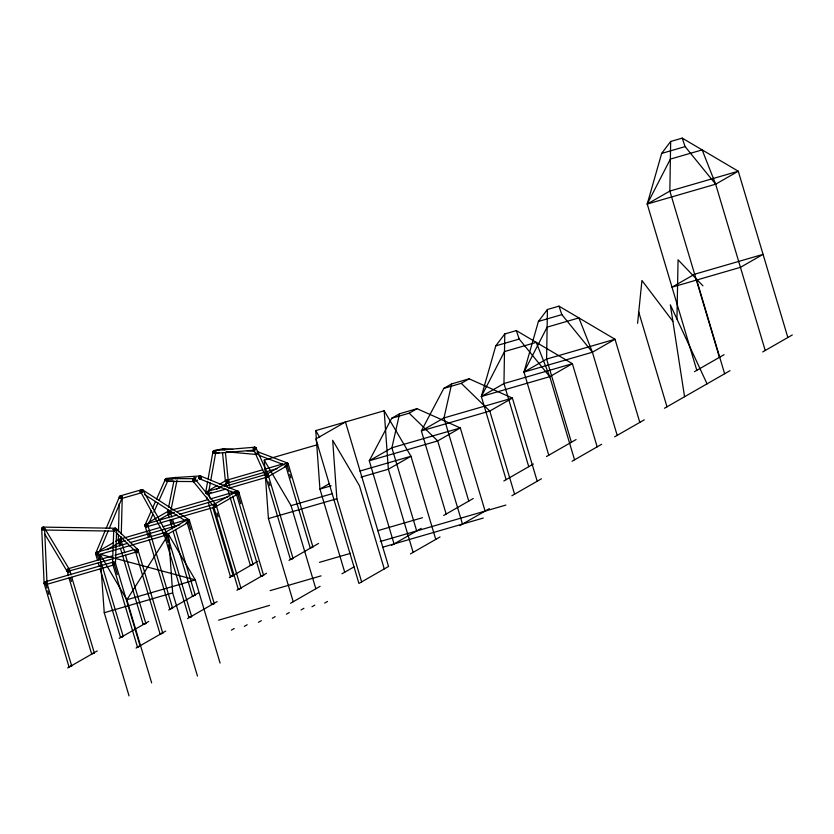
<?xml version="1.0" encoding="UTF-8"?>
<svg xmlns="http://www.w3.org/2000/svg" width="834" height="834" viewBox="0 0 834 834"><rect width="100%" height="100%" fill="white"/><g stroke="black" fill="none" stroke-linecap="round" stroke-linejoin="round"><path stroke-width="1.25" d="M194.061 481.572L166.623 481.385L166.633 478.528L194.082 478.695M597.175 446.847L572.385 363.697L516.34 330.598L504.778 333.944L503.965 383.546L528.746 466.686M639.814 422.39L615.023 339.25L558.978 306.151L547.417 309.497L546.604 359.089L571.394 442.239M787.849 337.509L738.278 171.22L682.222 138.121L670.661 141.478L669.848 191.069L719.419 357.359M676.937 319.026L678.063 259.791L702.926 285.833M118.418 534.5L118.24 540.891A1.449 1.22 1.5 0 1 120.544 539.754M118.48 531.946L119.22 503.809M121.107 540.568L121.211 536.731M121.274 534.167L122.254 497.085M175.766 478.883L175.755 477.517L199.91 475.964L199.941 477.392M200.108 478.758L199.962 477.653M166.602 479.164L166.654 478.549M194.041 479.352L194.072 478.716L194.082 481.479M112.538 563.315L113.758 529.632M115.436 563.45L116.645 529.767M284.707 466.404L287.209 465.685L287.209 464.945M175.724 477.475L175.734 478.205M254.912 449.203L254.662 447.212L214.255 450.6L214.244 451.611M254.641 447.222L254.631 447.827M637.593 323.3L641.94 280.495L672.892 321.351M188.255 520.51L187.692 519.499L187.838 520.885M262.668 469.792L226.483 480.28L226.608 481.541M266.932 474.942L266.505 474.306L267.391 476.933M205.591 492.894L207.666 481.354M208.125 478.789L212.941 451.861M208.698 491.945L210.304 482.98M210.762 480.415L215.808 452.205M167.613 512.097L168.114 509.616M168.624 507.135L173.91 481.041M170.428 512.774L176.975 480.478M485.107 511.106L460.316 427.957L417.031 408.691L399.569 413.758L391.886 447.806L416.677 530.945M537.2 481.228L512.41 398.089L469.125 378.824L451.663 383.89L443.99 417.928L468.771 501.078M113.57 561.991L45.151 581.84L45.37 583.477L45.953 584.613L114.404 564.764L113.57 561.991L114.425 564.159M125.069 540.672L120.086 542.11L119.971 540.849M174.41 512.378L169.427 513.827L169.312 512.566M214.88 504.935L214.411 504.174L215.214 506.957L146.815 526.796M506.134 479.654L481.343 396.515L495.771 345.87L504.778 333.944M548.772 455.208L523.981 372.058L538.42 321.424L547.417 309.497M696.807 370.327L647.226 204.038L661.664 153.404L670.661 141.478M95.795 553.005L105.199 530.664M106.189 528.308L119.554 496.564M99.319 552.035L108.222 530.872M109.212 528.516L122.087 497.94M145.168 524.68L151.392 510.7M152.434 508.365L155.551 501.37M156.583 499.034L165.403 479.227M148.671 523.794L152.82 514.474M153.852 512.139L158.012 502.819M159.044 500.483L167.863 480.665M481.343 396.515L503.965 383.546L572.385 363.697L549.773 376.666L481.343 396.515L504.487 351.573L536.262 342.357L549.773 376.666L574.553 459.815M523.981 372.058L546.604 359.089L615.023 339.25L592.411 352.219L523.981 372.058L547.135 327.126L578.9 317.91L592.411 352.219L617.191 435.358M647.226 204.038L669.848 191.069L738.278 171.22L715.655 184.189L647.226 204.038L670.38 159.096L702.145 149.891L715.655 184.189L765.226 350.488M399.569 413.758L391.709 418.261L369.274 460.775L394.055 543.914M451.663 383.89L443.803 388.394L421.368 430.897L446.159 514.046M142.061 490.757L141.519 489.735L120.409 495.865L121.284 498.336M127.748 543.288L96.65 552.316L97.453 555.09M141.499 489.746L141.999 492.102M177.089 515.005L145.992 524.023L146.794 526.796M165.591 533.343L165.069 532.467L165.872 535.251M188.046 521.511L188.515 522.272L188.401 521.01M237.294 492.977L237.857 493.978L237.742 492.717M121.232 498.638L142.333 492.519M113.382 558.655L68.628 571.144M115.874 557.936L137.016 551.795L136.995 550.93M221.594 487.337L206.613 491.674L207.166 494.135M263.502 472.555L227.296 483.063L227.202 481.791M188.515 522.272L186.024 522.991M237.586 492.216L237.033 491.205L237.148 492.467M115.686 529.444L115.217 528.245L43.118 527.109L42.784 529.559M115.217 528.245L114.738 530.216M99.632 550.576L113.632 542.548M115.78 541.308L119.012 539.452M148.744 522.407L168.134 511.294M208.354 490.653L217.184 485.586M219.394 484.325L226.014 480.52M106.794 549.773L120.794 541.746M159.138 519.759L169.907 513.577M207.916 494.208L211.231 492.3M216.746 489.141L227.786 482.813M165.57 532.155L187.108 519.801M213.942 504.424L236.554 491.455M267.141 473.921L285.906 463.151M166.268 535.063L188.88 522.094M215.714 506.707L238.336 493.738M267.808 476.839L287.678 465.445M391.709 418.261L409.171 413.205L417.031 408.691M443.803 388.394L461.265 383.327L469.125 378.824M329.628 483.501L319.933 489.068L344.713 572.207M67.637 667.93L97.234 650.947M119.137 638.396L148.733 621.424M168.687 609.988L198.294 593.005M229.319 577.639L257.821 561.292M136.057 648.081L165.664 631.109M187.556 618.557L217.163 601.585M236.898 590.264L266.505 573.292M288.991 560.396L318.598 543.424M231.383 630.15L234.208 628.523M244.341 626.386L247.177 624.76M290.503 603.295L320.11 586.312M342.003 573.761L354.064 566.849M391.563 545.353L421.17 528.37M443.657 515.475L473.264 498.503M503.819 480.978L533.426 464.006M546.458 456.532L576.065 439.56M694.493 371.651L724.089 354.679M258.488 622.279L261.323 620.663M272.343 618.265L275.168 616.649M286.427 614.178L289.252 612.563M301.074 609.935L303.899 608.309M311.979 606.766L314.814 605.15M324.676 603.086L327.512 601.47M410.432 553.922L440.029 536.95M459.774 525.629L489.37 508.657M511.868 495.761L541.464 478.789M572.03 461.265L601.627 444.293M614.668 436.818L644.265 419.836M664.458 408.264L730.021 370.671M762.693 351.938L792.3 334.966M226.796 481.76L228.276 481.249L229.746 486.232M169.365 512.274L170.397 512.024L168.916 512.535M148.358 536.971L145.033 525.806L146.377 525.347M124.746 552.744L121.045 540.328L119.575 540.818M97.536 560.302L95.691 554.099L97.161 553.609M68.294 575.616L67.262 570.487M66.824 570.675L69.556 569.841L71.026 574.824M44.202 583.644L46.871 582.862L71.714 665.97L71.036 666.22L68.972 666.783L44.192 583.623L45.401 583.206M286.688 464.392L288.168 463.881L312.958 547.021M265.598 476.099L268.298 475.276L293.078 558.436L291.733 558.895M238.816 492.196L263.596 575.345L262.262 575.794M188.004 520.979L189.485 520.468L214.265 603.607L211.617 604.431L214.244 603.618M190.298 617.056L191.539 616.597L188.891 617.421L164.121 534.25L166.863 533.437L191.653 616.587M160.055 633.944L135.264 550.794L137.985 549.992L162.766 633.142L160.034 633.976L162.745 633.142M112.965 563.638L115.363 562.96L140.143 646.131L137.401 646.944M251.712 564.868L250.315 565.233L253.067 564.399L232.707 496.157M212.837 507.552L233.186 575.804L230.434 576.628L231.789 576.148M192.445 595.997L195.187 595.163L175.567 529.413M233.155 575.825L231.842 576.263M172.555 608.153L169.813 608.966L172.565 608.132L147.764 525.013L145.085 525.816M125.486 555.225L145.835 623.478L143.083 624.291L144.438 623.822M145.835 623.478L144.49 623.926M123.213 636.446L101.018 561.991M71.766 577.305L94.336 653.001L91.594 653.814L92.678 653.429M94.315 653.022L92.991 653.46M68.982 666.762L71.724 665.949M293.068 558.415L290.388 559.249M263.596 575.345L260.854 576.158L262.199 575.679M238.243 589.106L213.452 505.957L216.173 505.175L240.984 588.314L238.232 589.127L240.995 588.293M211.534 604.441L187.108 522.522M188.901 617.4L190.246 616.941M195.709 480.968L197.689 480.061M288.116 463.881L287.136 464.131M115.29 563.013L113.966 563.325L117.313 574.553M206.008 493.321L206.738 493.082M213.89 505.884L214.401 505.633M311.155 547.511C308.538 548.48 315.367 546.343 311.551 547.385M95.701 554.11L98.402 553.317L100.278 559.51M291.681 558.78L290.368 559.218L265.556 476.089M237.346 492.685L238.764 492.185L237.794 492.425M114.018 563.44L112.632 563.794M251.66 564.754L253.046 564.399M121.952 636.749C118.032 637.979 125.121 636.019 122.191 636.676M661.664 153.404L685.1 146.607L715.655 184.189M538.42 321.424L561.855 314.627L592.411 352.219M495.771 345.87L519.217 339.073L549.773 376.666M331.129 485.815L319.933 489.068L315.752 430.615L384.172 410.766L410.974 456.25L435.765 539.4M139.434 491.851L141.916 491.132M293.224 601.731L268.433 518.592L264.253 460.139L317.744 444.626M265.17 469.062L282.632 463.996M226.9 481.666L229.392 480.947M265.994 471.836L277.222 468.583M224.085 486.608L266.505 474.306M226.16 489.016L207.249 494.291M228.652 488.297L267.328 477.079M172.336 509.97L208.417 499.503M210.908 498.784L237.033 491.205M171.502 511.711L169.021 512.441L169.761 514.922M176.891 511.659L227.901 496.866M235.365 494.698L237.836 493.989M179.581 514.276L214.411 504.174M120.513 538.983L160.316 527.432M162.807 526.713L187.692 519.499M359.965 471.043L410.974 456.25L388.352 469.219L360.986 477.152M127.55 539.952L179.81 524.794M130.24 542.569L165.069 532.467M67.763 568.871L112.559 555.882M115.04 555.163L134.952 549.387M264.253 460.139L291.056 505.623L332.109 493.718M268.433 518.592L336.863 498.742L332.683 440.3L359.475 485.774L384.266 568.924M377.771 530.674L422.504 517.706M104.25 612.729L172.669 592.891L168.489 534.438L100.07 554.287L104.25 612.729L129.041 695.879M380.283 541.506L505.873 505.081M319.464 562.345L350.53 553.338M382.535 547.26L483.251 518.05M270.122 590.639L321.059 575.867M218.633 620.162L269.57 605.39M227.244 481.499L228.255 481.249M267.266 475.526L268.277 475.276M215.172 505.394L216.204 505.143M188.453 520.718L189.454 520.468M120.023 540.568L121.034 540.317M206.436 493.29L208.375 492.675L210.251 498.868M120.409 495.865L120.878 496.616M226.483 480.28L227.046 481.291M287.177 465.695L286.729 464.924M206.613 491.674L207.093 492.435M169.406 513.827L168.875 512.816M146.419 526.848A1.449 1.428 60.2 0 1 144.991 525.629A1.449 1.428 60.2 0 1 145.95 524.033L146.367 524.544M120.086 542.11L119.669 541.485M96.65 552.316L97.161 553.192M136.943 551.785L136.307 550.284M45.151 581.84L45.578 582.476M137.203 550.179L137.964 549.992M69.014 569.956L69.535 569.841M213.973 450.641L223.314 448.713M219.446 452.455L214.776 453.425A1.449 1.418 78.3 0 0 215.662 451.423A1.449 1.418 78.3 0 0 213.567 450.84A1.449 1.418 78.3 0 0 213.348 453.029M195.156 595.163L192.466 595.966L173.201 531.446M166.237 478.549L175.432 477.507M214.494 453.477L254.891 450.089M193.634 477.799L196.178 477.642M310.196 547.865L285.791 465.935M120.471 637.259L100.132 568.986M140.154 646.11L137.401 646.923L112.621 563.774A1.449 1.261 2.1 0 1 113.518 562.189A1.449 1.261 2.1 0 1 115.311 562.877A1.449 1.261 2.1 0 1 114.696 564.482M166.633 479.946L172.867 479.988M112.621 529.653L115.196 529.694M43.17 529.997L113.935 531.122M223.064 449.818A1.449 0.678 -84.9 0 1 223.846 448.661L232.811 449.463M246.947 450.725L254.662 451.423M226.181 451.767L257.028 454.53M43.17 527.109L43.545 527.651M257.529 451.705L287.198 462.912M259.009 455.343L284.113 464.819M200.608 476.089L238.055 491.278M235.105 491.643L237.44 492.592L240.776 503.767M199.389 478.716L235.668 493.426M227.234 483.032L226.754 482.042M68.513 571.624L67.794 569.737M142.593 489.86L188.786 519.613M185.951 519.499L188.098 520.885L190.694 529.569M144.459 494.479L185.273 520.77M114.331 530.851A1.449 1.366 -45.9 0 1 114.216 528.756A1.449 1.366 -45.9 0 1 116.322 528.787L137.766 549.543M115.905 532.363L135.452 551.274M461.265 383.327L489.787 411.058L514.578 494.197M409.171 413.205L437.694 440.925L462.484 524.075M195.073 479.102L215.829 504.528A1.449 1.428 60.2 0 1 215.485 506.853M193.071 481.176L212.222 504.643M45.005 528.839L69.378 569.445M44.577 533.75L66.981 571.071M315.752 430.615L319.672 437.266M143.239 490.548L166.81 533.27M140.592 491.716L164.162 534.438M68.044 569.184L68.002 569.101A1.449 1.188 -31 0 1 69.545 570.227A1.449 1.188 -31 0 1 67.585 571.467A1.449 1.188 -31 0 1 67.158 569.58M214.265 450.6L214.526 453.081M707.055 383.838L670.327 304.806L684.568 396.734M256.111 448.098L268.256 475.151M253.432 449.192L265.056 475.057M136.661 549.783L136.161 549.074A1.449 1.366 -45.9 0 1 137.964 549.971A1.449 1.366 -45.9 0 1 136.88 551.774A1.449 1.366 -45.9 0 1 135.212 550.69M286.938 463.923L286.364 462.933L286.489 464.173M169.166 512.055L168.656 511.054L168.718 512.316M119.825 540.349L119.262 539.348L119.377 540.609M682.222 138.121L685.1 146.607M558.978 306.151L561.855 314.627M516.34 330.598L519.217 339.073M200.087 478.841L199.993 478.049M696.38 278.973L724.631 373.757M638.729 312.031L666.991 406.815M413.143 552.369L388.352 469.219L384.172 410.766M336.863 498.742L361.643 581.892M287.157 465.539L289.012 471.742M289.752 474.223L290.858 477.945M291.056 505.623L315.836 588.762M268.767 481.896L269.882 485.617M236.449 494.228L260.865 576.138M231.227 491.195L231.967 493.676M225.899 483.303L227.015 487.025M227.755 489.506L229.235 494.479M229.975 496.96L250.315 565.212M217.048 513.004L218.154 516.736M206.769 497.179L207.51 499.66M208.25 502.141L230.445 576.607M220.082 663.061L195.292 579.922L168.489 534.438L126.872 599.761L151.652 682.91M170.386 512.045L171.867 517.007M172.607 519.488L174.827 526.932M171.241 519.884L172.346 523.606M168.02 514.078L169.125 517.799M169.865 520.28L172.461 528.964M166.227 536.335L168.072 542.538M168.812 545.019L169.928 548.741M172.669 592.891L197.46 676.03M148.619 532.853L149.734 536.575M149.098 539.452L169.823 608.945M136.609 550.409L137.349 552.89M119.679 540.724L120.784 544.456M118.678 542.371L119.794 546.093M120.523 548.574L143.094 624.27M97.057 553.703L98.912 559.906M98.276 562.783L99.392 566.505M68.18 570.258L68.92 572.739M70.4 577.701L71.505 581.423M69.034 578.098L91.594 653.793M45.933 584.467L47.038 588.189M47.778 590.67L48.893 594.392M199.92 475.985L200.035 477.027M225.409 452.466L228.339 481.51M222.532 452.789L225.461 481.823M44.588 528.579L46.954 581.955M41.7 528.516L44.119 583.195M121.17 539.952A1.449 1.428 60.2 0 1 119.637 542.017M118.501 540.87A1.449 1.428 60.2 0 1 119.616 539.181M120.169 539.181A1.449 1.428 60.2 0 1 120.576 539.337M98.204 552.473A1.449 1.428 60.2 0 0 96.191 552.629A1.449 1.428 60.2 0 0 96.369 554.662A1.449 1.115 22.8 0 1 95.993 552.786A1.449 1.115 22.8 0 1 98.141 553.13A1.449 1.115 22.8 0 1 97.766 554.798M98.61 554.13A1.449 1.428 60.2 0 1 97.943 554.86M186.566 520.802A1.449 1.428 60.2 0 1 188.359 519.561A1.449 1.428 60.2 0 1 189.297 521.563A1.449 1.428 60.2 0 1 187.191 522.126M257.8 453.237A1.449 0.678 -84.9 0 0 257.299 451.653A1.449 1.147 -69.3 0 1 258.144 453.644M256.455 453.602A1.449 0.678 -84.9 0 1 256.445 453.227M223.846 448.661A1.449 0.678 -84.9 0 1 224.398 449.964M222.47 449.39A1.449 1.418 78.3 0 1 225.076 449.703M254.724 450.068A1.449 1.418 -27.9 0 1 253.369 448.327A1.449 1.418 -27.9 0 1 255.381 447.347A1.449 1.418 -27.9 0 1 255.923 449.484M257.32 451.674A1.449 1.418 -27.9 0 1 258.081 454.144M255.704 453.331A1.449 1.418 -27.9 0 0 256.392 454.332A1.449 1.147 -69.3 0 1 255.944 453.248M254.86 449.943A1.449 1.282 -24.2 0 1 253.369 448.577A1.449 1.282 -24.2 0 1 255.256 447.378A1.449 1.282 -24.2 0 1 255.986 449.224M266.578 476.985A1.449 1.282 -24.2 0 1 265.639 475.234A1.449 1.282 -24.2 0 1 267.787 474.577A1.449 1.282 -24.2 0 1 267.85 476.6M213.379 452.706A1.449 1.042 10.2 0 1 213.546 451.111A1.449 1.042 10.2 0 1 215.683 451.715A1.449 1.042 10.2 0 1 214.713 453.081M205.675 493.28A1.449 1.042 10.2 0 1 206.352 492.081A1.449 1.042 10.2 0 1 208.177 492.529A1.449 1.042 10.2 0 1 208.073 493.874M285.781 463.746A1.449 1.147 -69.3 0 1 287.303 462.943A1.449 1.147 -69.3 0 1 287.918 464.569A1.449 1.147 -69.3 0 1 286.51 465.706A1.449 1.428 60.2 0 0 288.178 464.674A1.449 1.428 60.2 0 0 287.24 462.933A1.449 1.428 60.2 0 0 285.468 463.735M222.709 449.37A1.449 1.074 -5.8 0 1 224.753 449.307M226.494 482.719A1.449 1.074 -5.8 0 0 228.308 481.844A1.449 1.428 60.2 0 0 226.973 480.228A1.449 1.428 60.2 0 0 225.472 481.666A1.449 1.074 -5.8 0 1 227.129 480.592A1.449 1.074 -5.8 0 1 228.308 481.844A1.449 1.428 60.2 0 1 226.639 483.084M205.633 493.332A1.449 1.428 60.2 0 1 208.302 492.414M208.448 492.925A1.449 1.428 60.2 0 1 207.687 494.353M265.504 475.828A1.449 1.428 60.2 0 1 267.328 474.317A1.449 1.428 60.2 0 1 268.016 476.631A1.449 1.428 60.2 0 1 265.65 476.339M193.947 481.572A1.449 1.439 65.3 0 1 192.79 480.78M192.696 479.717A1.449 1.439 65.3 0 1 194.624 478.799A1.449 1.439 65.3 0 1 195.333 480.832M198.565 477.413A1.449 1.439 65.3 0 1 200.421 476.026A1.449 1.439 65.3 0 1 201.182 478.226A1.449 1.439 65.3 0 1 198.867 478.289M193.905 481.426A1.449 1.188 -39.2 0 1 192.769 480.05A1.449 1.188 -39.2 0 1 194.593 478.862A1.449 1.188 -39.2 0 1 195.229 480.561M214.797 506.843A1.449 1.188 -39.2 0 1 213.546 505.394A1.449 1.188 -39.2 0 1 215.62 504.393A1.449 1.188 -39.2 0 1 215.62 506.436M199.034 476.902A1.449 1.084 -67.9 0 1 200.765 476.193A1.449 1.084 -67.9 0 1 200.713 478.309A1.449 1.084 -67.9 0 1 198.992 478.309M236.335 492.519A1.449 1.084 -67.9 0 1 237.919 491.226A1.449 1.084 -67.9 0 1 238.388 493.134A1.449 1.084 -67.9 0 1 236.648 493.77A1.449 1.428 60.2 0 0 238.743 493.207A1.449 1.428 60.2 0 0 237.805 491.205A1.449 1.428 60.2 0 0 236.022 492.456M177.235 478.758A1.449 1.428 83.5 0 0 174.514 478.33A1.449 1.241 11.5 0 1 177.215 478.653M165.507 480.822A1.449 1.428 83.5 0 1 166.07 478.612A1.449 1.428 83.5 0 1 168.041 479.727A1.449 1.428 83.5 0 1 166.498 481.385M167.582 512.451A1.449 1.241 11.5 0 1 169.198 511.2A1.449 1.241 11.5 0 1 170.386 512.9A1.449 1.241 11.5 0 1 168.301 513.483M165.528 480.123A1.449 0.803 24 0 1 165.987 479.008A1.449 0.803 24 0 1 167.905 479.998A1.449 0.803 24 0 1 166.977 480.874M146.357 526.244A1.449 0.803 24 0 1 145.085 524.794A1.449 0.803 24 0 1 147.065 524.857A1.449 0.803 24 0 1 147.399 526.275M167.592 512.441A1.449 1.428 60.2 0 1 169.292 511.023A1.449 1.428 60.2 0 1 170.334 513.004A1.449 1.428 60.2 0 1 168.218 513.619M145.95 524.033A1.449 1.428 60.2 0 1 147.67 524.763M147.816 525.264A1.449 1.428 60.2 0 1 147.055 526.692M214.703 506.999A1.449 1.428 60.2 0 1 213.525 504.956A1.449 1.428 60.2 0 1 215.808 504.528M187.004 520.718A1.449 1.063 -57.2 0 1 188.682 519.572A1.449 1.063 -57.2 0 1 189.078 521.323A1.449 1.063 -57.2 0 1 187.327 522.105M141.79 492.456A1.449 1.063 -57.2 0 1 140.779 491.09A1.449 1.063 -57.2 0 1 142.499 489.819A1.449 1.063 -57.2 0 1 142.812 491.706M120.857 540.025A1.449 1.22 1.5 0 1 118.814 541.704M122.254 497.418A1.449 1.22 1.5 0 1 120.763 498.471M119.731 498.054A1.449 1.22 1.5 0 1 121.681 496.272M119.679 497.742A1.449 1.115 22.8 0 1 120.148 496.136A1.449 1.115 22.8 0 1 122.118 497.033A1.449 1.115 22.8 0 1 121.17 498.419M141.446 492.394A1.449 1.241 -28.9 0 1 140.644 490.726A1.449 1.241 -28.9 0 1 142.645 489.944A1.449 1.241 -28.9 0 1 143.031 491.779M165.57 535.126A1.449 1.241 -28.9 0 1 164.121 533.708A1.449 1.241 -28.9 0 1 166.216 532.676A1.449 1.241 -28.9 0 1 166.404 534.709M116.322 528.787A1.449 1.366 -45.9 0 1 115.874 530.883M114.56 530.82A1.449 1.261 2.1 0 1 114.029 528.954A1.449 1.261 2.1 0 1 116.228 528.819A1.449 1.261 2.1 0 1 116.03 530.737M113.778 564.628A1.449 1.261 2.1 0 1 112.892 564.191M42.44 529.736A1.449 1.188 -31 0 1 42.096 527.912A1.449 1.188 -31 0 1 44.212 527.588A1.449 1.188 -31 0 1 43.837 529.517M42.148 529.402A1.449 1.157 -2.5 0 1 42.68 527.463A1.449 1.157 -2.5 0 1 44.577 528.693M44.369 529.142A1.449 1.157 -2.5 0 1 43.733 529.6M46.996 583.373A1.449 1.157 -2.5 0 1 46.61 584.009M45.495 584.384A1.449 1.157 -2.5 0 1 44.327 582.643A1.449 1.157 -2.5 0 1 46.819 582.632M345.464 421.983L315.857 438.955L358.933 583.446L388.54 566.474L345.464 421.983M391.886 447.806L369.274 460.775L437.694 440.925L460.316 427.957L391.886 447.806M443.99 417.928L421.368 430.897L489.787 411.058L512.41 398.089L443.99 417.928M694.639 274.209L672.016 287.177L740.446 267.339L763.058 254.37L694.639 274.209M195.292 579.922L126.872 599.761L100.07 554.287L195.292 579.922M163.944 533.823A1.449 1.428 60.2 0 0 166.029 535.209A1.449 1.428 60.2 0 0 166.154 532.717A1.449 1.428 60.2 0 0 163.944 533.823"/></g></svg>
